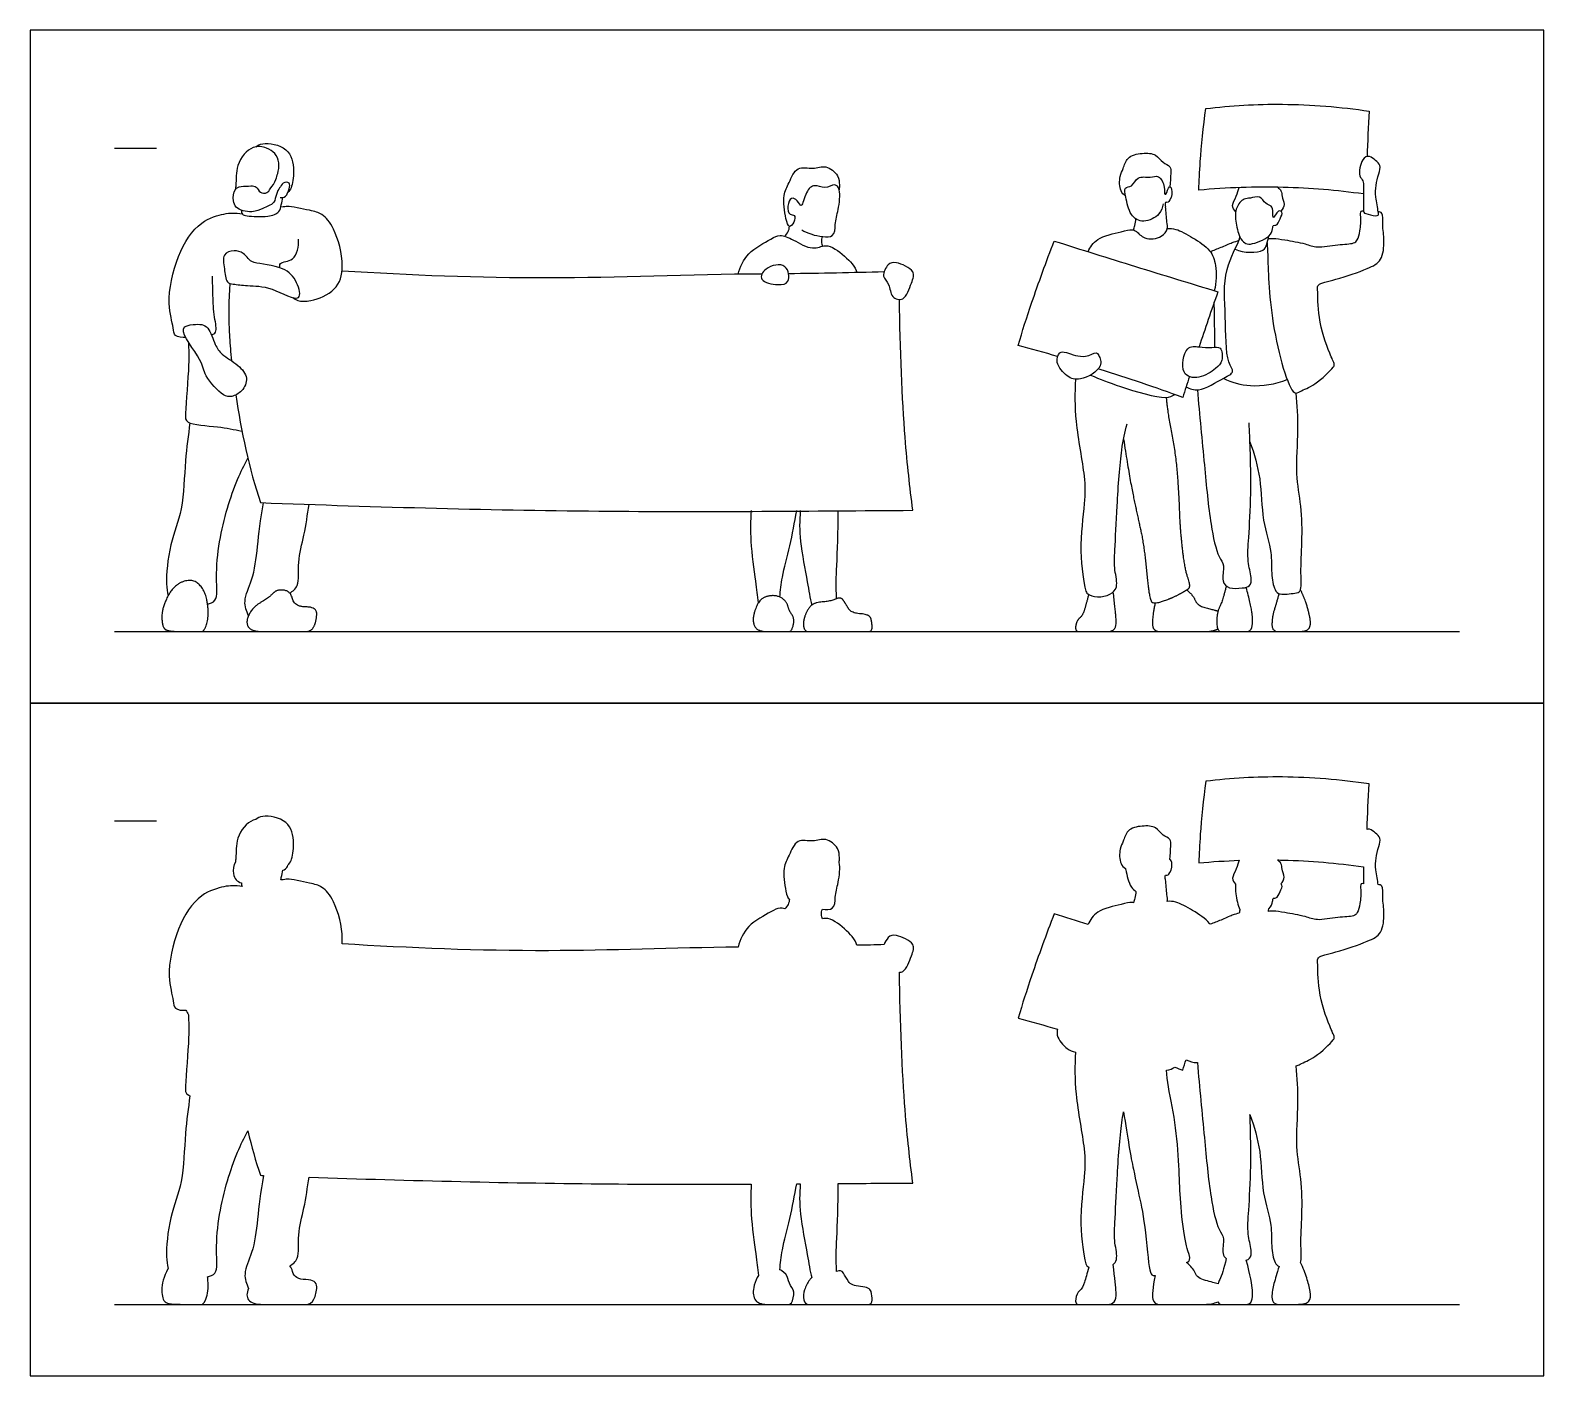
# Model space of a CAD drawing. Header units: millimetres. Extents: x 170.6 to 202.6, y 0.8 to 11.7.
# Drawn here: x 188.22 to 193.7, y 0.8 to 5.68 of the extents above; entities that cross this region are included whole.
import ezdxf

# ---------------------------------------------------------------- set-up
doc = ezdxf.new("R2010")
doc.units = ezdxf.units.MM
for name, color, linetype, true_color in [('AG-DIAGRAM', 7, 'Continuous', 0xfecc66), ('AG-GUIDE', 7, 'Continuous', 0xcccccc), ('AG-OUTLINE', 7, 'Continuous', 0x8000ff), ('AG-PEOPLE', 7, 'Continuous', 0x66ccff), ('X-VPRT', 6, 'Continuous', 0xff00ff)]:
    doc.layers.add(name, color=color, linetype=linetype, true_color=true_color)

msp = doc.modelspace()

# ---------------------------------------------------------------- linework, layer by layer
at = {"layer": 'AG-DIAGRAM'}
for points in [[(188.5209, 3.4963), (193.3977, 3.4963)], [(188.5209, 1.0579), (193.3977, 1.0579)]]:
    msp.add_lwpolyline(points, dxfattribs=at)
at = {"layer": 'AG-GUIDE'}
for points in [[(188.5209, 5.2489), (188.6733, 5.2489)], [(188.5209, 2.8105), (188.6733, 2.8105)]]:
    msp.add_lwpolyline(points, dxfattribs=at)
at = {"layer": 'AG-OUTLINE'}
for points, knots in [([(192.142, 1.2022), (192.1477, 1.1526), (192.1512, 1.1193), (192.1535, 1.0849), (192.1512, 1.0733), (192.1397, 1.061), (192.1318, 1.0579), (192.1117, 1.0579), (192.0939, 1.0579), (192.0428, 1.0579), (192.0256, 1.0579), (192.0078, 1.0579), (192.0042, 1.0645), (192.0075, 1.0906), (192.0123, 1.1005), (192.0281, 1.114), (192.034, 1.1241), (192.0416, 1.1515), (192.0467, 1.1697), (192.053, 1.1926), (192.0518, 1.1933), (192.0453, 1.1973), (192.0397, 1.2113), (192.0153, 1.3492), (192.04, 1.5282), (192.041, 1.6215), (192, 1.8243), (192.0028, 1.9217), (192.0047, 1.9726), (191.994, 1.9736), (191.9694, 1.9854), (191.9363, 2.0225), (191.9381, 2.0489), (191.94, 2.0552), (191.8924, 2.069), (191.8448, 2.0824), (191.797, 2.0952), (191.8128, 2.1477), (191.8459, 2.2521), (191.8994, 2.4003), (191.9281, 2.4736), (191.969, 2.4607), (192.0098, 2.4479), (192.0506, 2.4351), (192.0593, 2.4517), (192.0791, 2.4873), (192.1688, 2.5066), (192.2034, 2.5157), (192.2137, 2.5143), (192.2153, 2.5139), (192.2172, 2.5193), (192.2206, 2.5301), (192.2235, 2.5461), (192.2243, 2.5541), (192.2179, 2.5583), (192.1978, 2.5784), (192.1914, 2.6142), (192.1868, 2.6359), (192.1866, 2.6372), (192.18, 2.6423), (192.1651, 2.6528), (192.1631, 2.7109), (192.1797, 2.7347), (192.1897, 2.7811), (192.247, 2.7939), (192.2981, 2.7912), (192.3188, 2.7563), (192.3525, 2.7463), (192.3492, 2.7178), (192.35, 2.6866), (192.347, 2.6706), (192.3506, 2.6704), (192.3601, 2.6493), (192.3458, 2.6157), (192.3381, 2.6133), (192.3288, 2.6157), (192.3298, 2.6026), (192.3319, 2.5981), (192.3338, 2.58), (192.3349, 2.5442), (192.3395, 2.5265), (192.3378, 2.5186), (192.3483, 2.5189), (192.3711, 2.5195), (192.4311, 2.4857), (192.4778, 2.4554), (192.4924, 2.4367), (192.4932, 2.4357), (192.5065, 2.4406), (192.532, 2.45), (192.5731, 2.4691), (192.5898, 2.4737), (192.598, 2.476), (192.6001, 2.4819), (192.6001, 2.4848), (192.6011, 2.4893), (192.5938, 2.5042), (192.5857, 2.5404), (192.5838, 2.57), (192.5856, 2.5807), (192.5802, 2.5869), (192.5678, 2.6035), (192.5915, 2.635), (192.5936, 2.6594), (192.5987, 2.6675), (192.5497, 2.6657), (192.5008, 2.6626), (192.4521, 2.658), (192.4533, 2.6927), (192.4563, 2.7621), (192.4685, 2.8901), (192.4771, 2.9538), (192.5695, 2.9649), (192.7559, 2.9762), (192.9659, 2.9602), (193.0696, 2.9444), (193.0666, 2.8896), (193.064, 2.8319), (193.062, 2.7797), (193.0649, 2.7803), (193.0762, 2.7804), (193.093, 2.7661), (193.1134, 2.7488), (193.1041, 2.7157), (193.0926, 2.6743), (193.0919, 2.6346), (193.1004, 2.5927), (193.1024, 2.5799), (193.1071, 2.5789), (193.1217, 2.5772), (193.1167, 2.5294), (193.1262, 2.4767), (193.1187, 2.4002), (193.0617, 2.3714), (192.9553, 2.3343), (192.8798, 2.3196), (192.8845, 2.2935), (192.8819, 2.1918), (192.9217, 2.0726), (192.9456, 2.0273), (192.9394, 2.0144), (192.8745, 1.9492), (192.8253, 1.9333), (192.8098, 1.9228), (192.8054, 1.9226), (192.8089, 1.8783), (192.8159, 1.7913), (192.8003, 1.6293), (192.8257, 1.5151), (192.8277, 1.3829), (192.82, 1.2811), (192.8246, 1.2219), (192.8207, 1.2095), (192.8306, 1.1899), (192.8382, 1.1713), (192.8489, 1.1362), (192.8529, 1.1197), (192.8582, 1.0888), (192.8568, 1.0772), (192.8458, 1.0618), (192.8301, 1.0579), (192.7784, 1.0579), (192.7574, 1.0579), (192.7253, 1.0579), (192.7173, 1.0665), (192.7173, 1.1006), (192.7197, 1.1173), (192.7295, 1.1497), (192.7356, 1.1704), (192.743, 1.1957), (192.7361, 1.1981), (192.7244, 1.2115), (192.713, 1.2738), (192.7192, 1.3473), (192.6787, 1.464), (192.6802, 1.6129), (192.6528, 1.7018), (192.6377, 1.7455), (192.638, 1.737), (192.6399, 1.685), (192.6424, 1.5587), (192.6339, 1.4027), (192.6268, 1.3155), (192.6436, 1.2573), (192.6416, 1.2255), (192.6293, 1.2199), (192.6243, 1.2186), (192.6384, 1.1636), (192.6458, 1.1274), (192.6476, 1.0923), (192.6465, 1.0792), (192.6402, 1.0622), (192.6336, 1.0579), (192.6134, 1.0579), (192.5983, 1.0579), (192.5581, 1.0579), (192.543, 1.0579), (192.5274, 1.0579), (192.5235, 1.061), (192.5209, 1.0672), (192.5061, 1.061), (192.4905, 1.0579), (192.4574, 1.0579), (192.4307, 1.0579), (192.357, 1.0579), (192.3304, 1.0579), (192.2976, 1.0579), (192.288, 1.0643), (192.282, 1.0896), (192.285, 1.1179), (192.2938, 1.162), (192.2882, 1.1619), (192.2842, 1.1629), (192.2755, 1.1702), (192.2695, 1.2054), (192.2573, 1.3357), (192.2501, 1.3871), (192.2332, 1.4624), (192.2243, 1.5034), (192.2056, 1.5923), (192.1937, 1.6616), (192.1794, 1.7557), (192.177, 1.7436), (192.1669, 1.6842), (192.156, 1.5242), (192.1479, 1.3532), (192.1444, 1.284), (192.1601, 1.2256), (192.1473, 1.207), (192.142, 1.2022)], [-1.423767, -1.423767, -1.423767, -1.423767, -1.265571, -1.265571, -1.107374, -1.107374, -0.949178, -0.949178, -0.790982, -0.790982, -0.632785, -0.632785, -0.474589, -0.474589, -0.316393, -0.316393, -0.158196, -0.158196, 0, 0, 0, 0.04877, 0.283335, 0.946883, 1.626192, 2.181979, 2.992421, 3.700719, 3.700719, 3.700719, 3.964739, 4.412203, 4.59073, 4.59073, 4.59073, 5.073898, 5.073898, 5.073898, 5.807999, 6.68844, 6.68844, 6.68844, 7.108032, 7.108032, 7.108032, 7.53699, 8.078708, 8.44252, 8.514737, 8.514737, 8.514737, 8.750756, 9.033012, 9.033012, 9.033012, 9.209984, 9.675912, 9.705325, 9.705325, 9.705325, 9.990768, 10.405769, 10.72207, 11.088727, 11.5106, 11.909395, 12.260112, 12.570631, 12.850593, 13.250553, 13.250553, 13.250553, 13.475534, 13.828448, 13.977904, 14.120634, 14.342328, 14.342328, 14.342328, 14.765615, 15.04959, 15.04959, 15.04959, 15.370277, 15.842041, 16.344684, 16.373435, 16.373435, 16.373435, 16.746412, 17.127934, 17.417413, 17.417413, 17.417413, 17.627557, 17.627557, 17.627557, 18.066171, 18.344411, 18.344411, 18.344411, 18.628278, 18.971157, 19.301347, 19.301347, 19.301347, 19.781564, 19.781564, 19.781564, 20.365941, 21.161355, 21.161355, 21.161355, 22.118566, 23.134563, 23.134563, 23.134563, 23.866105, 23.866105, 23.866105, 23.966041, 24.260377, 24.540464, 24.85922, 25.234929, 25.60682, 26.02639, 26.02639, 26.02639, 26.243855, 26.60727, 27.04843, 27.522548, 27.95988, 28.588973, 29.056327, 29.295734, 29.869367, 30.534825, 30.913009, 31.105609, 31.646269, 32.089797, 32.270525, 32.270525, 32.270525, 32.931584, 33.654225, 34.27775, 34.93068, 35.539369, 35.949709, 35.949709, 35.949709, 36.126328, 36.126328, 36.302947, 36.302947, 36.479567, 36.479567, 36.656186, 36.656186, 36.832806, 36.832806, 37.009425, 37.009425, 37.186044, 37.186044, 37.362664, 37.362664, 37.362664, 37.60109, 38.048736, 38.544372, 39.172983, 39.873564, 40.548046, 40.548046, 40.548046, 40.694698, 41.419874, 42.144147, 42.676838, 43.117621, 43.429301, 43.590544, 43.590544, 43.590544, 43.778717, 43.778717, 43.966891, 43.966891, 44.155064, 44.155064, 44.343237, 44.343237, 44.531411, 44.531411, 44.628323, 44.628323, 44.628323, 44.85127, 44.85127, 45.074217, 45.074217, 45.297163, 45.297163, 45.52011, 45.52011, 45.743057, 45.743057, 45.743057, 45.900086, 45.900086, 46.268055, 46.268055, 46.636023, 46.636023, 47.003992, 47.003992, 47.37196, 47.37196, 47.37196, 47.590931, 48.387277, 49.03772, 49.514079, 49.960973, 50.164164, 50.164164, 50.164164, 50.164164]), ([(188.773, 1.0579), (188.7355, 1.0579), (188.7129, 1.0608), (188.6975, 1.0722), (188.6935, 1.0865), (188.6927, 1.1324), (188.7, 1.158), (188.7152, 1.1869), (188.7155, 1.1875), (188.7159, 1.1881), (188.7131, 1.2024), (188.7059, 1.2317), (188.7195, 1.3818), (188.7728, 1.4985), (188.7751, 1.6791), (188.7889, 1.7685), (188.795, 1.8143), (188.7923, 1.8153), (188.7778, 1.822), (188.7774, 1.8531), (188.7933, 2.0304), (188.7904, 2.0797), (188.7895, 2.1075), (188.7859, 2.1134), (188.7825, 2.1192), (188.7797, 2.1246), (188.7674, 2.1224), (188.7363, 2.127), (188.7361, 2.1628), (188.7081, 2.2528), (188.7444, 2.4212), (188.8234, 2.5467), (188.9167, 2.5729), (188.9478, 2.5757), (188.9727, 2.5743), (188.9844, 2.5723), (188.9822, 2.5758), (188.9816, 2.5809), (188.9819, 2.5853), (188.9819, 2.5853), (188.9741, 2.588), (188.9581, 2.5969), (188.9546, 2.6106), (188.9506, 2.6323), (188.9532, 2.6509), (188.9596, 2.6605), (188.9603, 2.6651), (188.9629, 2.6883), (188.9601, 2.7569), (189.0045, 2.8072), (189.0304, 2.8145), (189.0334, 2.815), (189.0409, 2.8202), (189.0596, 2.833), (189.1579, 2.8172), (189.1752, 2.7311), (189.165, 2.6663), (189.1543, 2.6548), (189.1498, 2.6496), (189.1476, 2.644), (189.143, 2.6355), (189.1355, 2.6325), (189.1322, 2.6318), (189.1308, 2.6228), (189.1273, 2.6113), (189.1247, 2.5992), (189.1239, 2.5962), (189.1385, 2.5974), (189.1476, 2.6028), (189.2313, 2.5843), (189.2761, 2.5743), (189.3237, 2.518), (189.3489, 2.4191), (189.3469, 2.3709), (189.3463, 2.3645), (189.5934, 2.3497), (190.0589, 2.3296), (190.5474, 2.3498), (190.7821, 2.3532), (190.7898, 2.3803), (190.811, 2.4333), (190.8995, 2.4792), (190.9272, 2.4966), (190.945, 2.4933), (190.9509, 2.4915), (190.956, 2.496), (190.9647, 2.5072), (190.9677, 2.5204), (190.968, 2.527), (190.9623, 2.5284), (190.9531, 2.5607), (190.9412, 2.641), (190.9674, 2.6823), (190.9928, 2.7495), (191.0545, 2.7309), (191.0999, 2.7527), (191.1475, 2.7138), (191.1495, 2.6782), (191.1492, 2.6656), (191.1484, 2.6596), (191.1531, 2.6414), (191.1461, 2.5852), (191.1317, 2.5378), (191.1353, 2.4891), (191.1019, 2.4882), (191.0874, 2.4899), (191.0852, 2.484), (191.0829, 2.4712), (191.086, 2.4601), (191.0883, 2.455), (191.0917, 2.4559), (191.1076, 2.4591), (191.1357, 2.4471), (191.1997, 2.3931), (191.2082, 2.3705), (191.2128, 2.3593), (191.2457, 2.36), (191.2785, 2.3608), (191.3113, 2.3617), (191.3142, 2.3714), (191.328, 2.3938), (191.355, 2.4002), (191.4296, 2.3668), (191.4094, 2.3222), (191.3926, 2.2669), (191.3713, 2.2618), (191.3672, 2.2617), (191.3681, 2.0861), (191.3849, 1.7451), (191.4043, 1.586), (191.4155, 1.4978), (191.3245, 1.4971), (191.2345, 1.4964), (191.145, 1.4958), (191.1453, 1.4164), (191.1394, 1.2927), (191.1361, 1.2219), (191.1391, 1.1775), (191.1499, 1.1819), (191.158, 1.1799), (191.1695, 1.1622), (191.1757, 1.1522), (191.1888, 1.1303), (191.2034, 1.1241), (191.2487, 1.121), (191.2613, 1.115), (191.2665, 1.0937), (191.2678, 1.0833), (191.2678, 1.063), (191.2629, 1.0579), (191.2435, 1.0579), (191.2083, 1.0579), (191.1478, 1.0579), (191.0873, 1.0579), (191.0513, 1.0579), (191.0285, 1.0579), (191.0218, 1.0635), (191.0178, 1.0859), (191.019, 1.0981), (191.0275, 1.1242), (191.0337, 1.1362), (191.0439, 1.1499), (191.0466, 1.1525), (191.0498, 1.1547), (191.0416, 1.1794), (191.0335, 1.2453), (191.0028, 1.3865), (191.0048, 1.4585), (191.0075, 1.4948), (191.0031, 1.4948), (190.9987, 1.4948), (190.9944, 1.4947), (190.9868, 1.4526), (190.9714, 1.3705), (190.9406, 1.257), (190.9355, 1.2075), (190.9332, 1.1832), (190.9356, 1.1821), (190.938, 1.1809), (190.9521, 1.172), (190.9594, 1.1626), (190.9652, 1.1397), (190.9702, 1.129), (190.9842, 1.1092), (190.9858, 1.0966), (190.9782, 1.0657), (190.9731, 1.0579), (190.9603, 1.0579), (190.9513, 1.0579), (190.9283, 1.0579), (190.9109, 1.0579), (190.8878, 1.0579), (190.8646, 1.0579), (190.8495, 1.0643), (190.8356, 1.0897), (190.835, 1.1063), (190.845, 1.1419), (190.8501, 1.1539), (190.8559, 1.1627), (190.8524, 1.1888), (190.8465, 1.2404), (190.8259, 1.3866), (190.828, 1.4579), (190.8299, 1.4939), (190.6612, 1.4932), (190.1518, 1.4931), (189.5923, 1.5062), (189.2266, 1.5191), (189.2209, 1.482), (189.211, 1.4074), (189.1831, 1.3143), (189.1944, 1.2222), (189.1674, 1.2047), (189.1569, 1.1972), (189.1615, 1.1921), (189.1649, 1.1852), (189.172, 1.1574), (189.188, 1.1476), (189.242, 1.1473), (189.2552, 1.1386), (189.2541, 1.1045), (189.2507, 1.0896), (189.2382, 1.0643), (189.2279, 1.0579), (189.1993, 1.0579), (189.1772, 1.0579), (189.1173, 1.0579), (189.0885, 1.0579), (189.0608, 1.0579), (189.033, 1.0579), (189.0152, 1.0634), (188.9998, 1.0845), (188.9998, 1.0983), (189.0073, 1.1156), (188.9998, 1.1321), (188.9853, 1.1708), (189.0257, 1.2484), (189.0408, 1.365), (189.0494, 1.463), (189.0618, 1.5252), (189.058, 1.5253), (189.0542, 1.5255), (189.0504, 1.5256), (189.0333, 1.5764), (189.0181, 1.6308), (189.0049, 1.6863), (188.9913, 1.6613), (188.9656, 1.6095), (188.9285, 1.5041), (188.8993, 1.3843), (188.8876, 1.2601), (188.8974, 1.1662), (188.8685, 1.1605), (188.8589, 1.1578), (188.859, 1.157), (188.8591, 1.1562), (188.8627, 1.1257), (188.8614, 1.102), (188.8493, 1.0668), (188.8434, 1.0579), (188.832, 1.0579), (188.8104, 1.0579), (188.773, 1.0579)], [0, 0, 0, 0, 0.264056, 0.264056, 0.528111, 0.528111, 0.792167, 0.792167, 0.797917, 0.797917, 0.797917, 1.176152, 1.8578, 2.526912, 3.282687, 3.956972, 3.956972, 3.956972, 4.021504, 4.354947, 5.11133, 5.634363, 5.634363, 5.634363, 5.72709, 5.72709, 5.72709, 6.076835, 6.382034, 6.924901, 7.680732, 8.374796, 8.908874, 9.227895, 9.568943, 9.568943, 9.568943, 9.764802, 9.764802, 9.764802, 9.764945, 9.942216, 10.183358, 10.183358, 10.554833, 10.554833, 10.554833, 10.673583, 11.105471, 11.646121, 11.717296, 11.717296, 11.717296, 12.005574, 12.536437, 13.051798, 13.505744, 13.766355, 13.766355, 13.766355, 13.941819, 14.066843, 14.066843, 14.066843, 14.365788, 14.466555, 14.466555, 14.466555, 14.681126, 15.198074, 15.595373, 16.06458, 16.733234, 16.841018, 16.841018, 16.841018, 18.10307, 19.214283, 19.214283, 19.214283, 19.730504, 20.284497, 20.62835, 20.782171, 20.782171, 20.782171, 21.038716, 21.290463, 21.290463, 21.290463, 21.600974, 22.116093, 22.521099, 22.957815, 23.371186, 23.760235, 24.170552, 24.499414, 24.740543, 24.740543, 24.740543, 25.220453, 25.641663, 26.006209, 26.259917, 26.259917, 26.259917, 26.505777, 26.737798, 26.737798, 26.737798, 26.830743, 27.180314, 27.690589, 28.031674, 28.031674, 28.031674, 28.186704, 28.186704, 28.186704, 28.43173, 28.742472, 29.208103, 29.57217, 30.02792, 30.134886, 30.134886, 30.134886, 31.294413, 32.219436, 32.219436, 32.219436, 32.683721, 32.683721, 32.683721, 33.453724, 34.107954, 34.107954, 34.107954, 34.303004, 34.303004, 34.512679, 34.512679, 34.722354, 34.722354, 34.932028, 34.932028, 35.141703, 35.141703, 35.351378, 35.351378, 35.561052, 35.561052, 35.561052, 35.770727, 35.770727, 35.980402, 35.980402, 36.190076, 36.190076, 36.399751, 36.399751, 36.456753, 36.456753, 36.456753, 36.932203, 37.614864, 38.203666, 38.203666, 38.203666, 38.226468, 38.226468, 38.226468, 38.863954, 39.474704, 39.958815, 39.958815, 39.958815, 39.989737, 39.989737, 40.149166, 40.149166, 40.308595, 40.308595, 40.468024, 40.468024, 40.627453, 40.627453, 40.786881, 40.786881, 40.94631, 40.94631, 40.94631, 41.105739, 41.105739, 41.265168, 41.265168, 41.381045, 41.381045, 41.381045, 41.884105, 42.566427, 43.148975, 43.148975, 43.148975, 44.026044, 45.779888, 45.779888, 45.779888, 46.387518, 46.96259, 47.48779, 47.844138, 47.844138, 47.844138, 47.9411, 47.9411, 48.158768, 48.158768, 48.376435, 48.376435, 48.594103, 48.594103, 48.81177, 48.81177, 49.029438, 49.029438, 49.247105, 49.247105, 49.247105, 49.464773, 49.464773, 49.672154, 49.672154, 49.672154, 50.094309, 50.610709, 51.245406, 51.904213, 51.904213, 51.904213, 51.922523, 51.922523, 51.922523, 52.295487, 52.295487, 52.295487, 52.825011, 53.426649, 54.067103, 54.724405, 55.240389, 55.55317, 55.55317, 55.55317, 55.560185, 55.560185, 55.824241, 55.824241, 56.088296, 56.088296, 56.352352, 56.352352, 56.352352, 56.352352]), ([(192.7042, 2.4823), (192.7102, 2.483), (192.7237, 2.4847), (192.7655, 2.4774), (192.8388, 2.4655), (192.8808, 2.4464), (192.9542, 2.4627), (193.013, 2.4626), (193.0282, 2.4771), (193.0381, 2.5117), (193.0404, 2.5579), (193.0367, 2.5841), (193.0462, 2.583), (193.0491, 2.5827), (193.0484, 2.5882), (193.0493, 2.6088), (193.0485, 2.63), (193.0488, 2.6442), (192.9525, 2.6577), (192.849, 2.6663), (192.7444, 2.6686), (192.7375, 2.6687), (192.7431, 2.6645), (192.7555, 2.6522), (192.7505, 2.6357), (192.7669, 2.6063), (192.7554, 2.5889), (192.7495, 2.582), (192.7513, 2.5811), (192.7574, 2.5749), (192.7462, 2.5544), (192.7349, 2.5266), (192.7211, 2.5337), (192.7195, 2.5156), (192.7152, 2.5006), (192.7055, 2.4918), (192.7053, 2.4886), (192.7048, 2.4854), (192.7042, 2.4823)], [0, 0, 0, 0, 0.245639, 0.617356, 1.111562, 1.499576, 1.995155, 2.4277, 2.666175, 3.003366, 3.408825, 3.669279, 3.838307, 3.838307, 3.838307, 4.055772, 4.401284, 4.401284, 4.401284, 5.36413, 5.432058, 5.432058, 5.432058, 5.574233, 5.836581, 6.14926, 6.448885, 6.448885, 6.448885, 6.538757, 6.824113, 7.124303, 7.293061, 7.498895, 7.811263, 7.811263, 7.811263, 7.909612, 7.909612, 7.909612, 7.909612]), ([(192.5515, 1.2236), (192.5459, 1.2281), (192.5334, 1.2468), (192.5483, 1.2996), (192.5192, 1.3302), (192.4912, 1.4582), (192.4723, 1.666), (192.4545, 1.8435), (192.447, 1.9342), (192.4311, 1.9331), (192.4191, 1.9391), (192.4059, 1.9446), (192.402, 1.9322), (192.398, 1.9196), (192.394, 1.9069), (192.3844, 1.9104), (192.3748, 1.9139), (192.3651, 1.9173), (192.3551, 1.9131), (192.3484, 1.908), (192.335, 1.9068), (192.3381, 1.8702), (192.3448, 1.8263), (192.3654, 1.7238), (192.3724, 1.6714), (192.3797, 1.5642), (192.3821, 1.5198), (192.3843, 1.4493), (192.3876, 1.4069), (192.3986, 1.3082), (192.4051, 1.2731), (192.4202, 1.2316), (192.4212, 1.219), (192.4138, 1.2131), (192.4112, 1.2113), (192.408, 1.2092), (192.4233, 1.1973), (192.4335, 1.1848), (192.4439, 1.1587), (192.4564, 1.1496), (192.496, 1.1395), (192.5112, 1.1355), (192.522, 1.1325), (192.5236, 1.1383), (192.5256, 1.1435), (192.5352, 1.1619), (192.543, 1.187), (192.5515, 1.2236)], [-3.396407, -3.396407, -3.396407, -3.396407, -3.189895, -2.769029, -2.418412, -1.788619, -0.946466, 0, 0, 0, 0.359795, 0.359795, 0.359795, 0.535439, 0.535439, 0.535439, 0.634609, 0.634609, 0.634609, 0.949441, 0.949441, 0.949441, 1.31741, 1.31741, 1.685378, 1.685378, 2.053347, 2.053347, 2.421316, 2.421316, 2.789284, 2.789284, 3.157253, 3.157253, 3.284982, 3.284982, 3.284982, 3.448199, 3.448199, 3.611416, 3.611416, 3.774632, 3.774632, 3.774632, 3.838958, 3.838958, 4.027132, 4.027132, 4.027132, 4.027132])]:
    msp.add_open_spline(points, degree=3, knots=knots, dxfattribs=at)
at = {"layer": 'AG-PEOPLE'}
for points, knots in [([(193.0488, 5.0826), (192.9525, 5.0961), (192.7552, 5.1126), (192.5537, 5.1059), (192.4521, 5.0964), (192.4533, 5.1311), (192.4563, 5.2005), (192.4685, 5.3285), (192.4771, 5.3922), (192.5695, 5.4033), (192.7559, 5.4146), (192.9659, 5.3986), (193.0696, 5.3828), (193.0666, 5.328), (193.064, 5.2703), (193.062, 5.2181)], [6.784977, 6.784977, 6.784977, 6.784977, 7.747823, 8.750156, 8.750156, 8.750156, 9.334533, 10.129947, 10.129947, 10.129947, 11.087158, 12.103155, 12.103155, 12.103155, 12.834697, 12.834697, 12.834697, 12.834697]), ([(189.0334, 5.2534), (189.0409, 5.2586), (189.0596, 5.2714), (189.1579, 5.2556), (189.1752, 5.1695), (189.165, 5.1047), (189.1543, 5.0932), (189.1498, 5.088)], [0.031527, 0.031527, 0.031527, 0.031527, 0.319804, 0.850667, 1.366028, 1.819975, 2.080586, 2.080586, 2.080586, 2.080586]), ([(189.1217, 5.0693), (189.1284, 5.0692), (189.1449, 5.0705), (189.1543, 5.1009), (189.1603, 5.1257), (189.1296, 5.1272), (189.1237, 5.1086), (189.1156, 5.1003), (189.1065, 5.0824), (189.103, 5.0513), (189.0867, 5.0423), (189.0791, 5.0393), (189.0726, 5.0358), (189.0584, 5.0297), (189.0202, 5.0121), (188.9603, 5.0267), (188.9546, 5.049), (188.9506, 5.0707), (188.9551, 5.1031), (188.98, 5.1108), (189.0153, 5.1117), (189.0379, 5.1118), (189.0465, 5.0845), (189.0767, 5.0848), (189.0853, 5.103), (189.1028, 5.1234), (189.1094, 5.1433), (189.1135, 5.1571), (189.1213, 5.1963), (189.1046, 5.2316), (189.0727, 5.2517), (189.0184, 5.2613), (188.9601, 5.1953), (188.9629, 5.1267), (188.9603, 5.1035), (188.9596, 5.0989)], [-9.199268, -9.199268, -9.199268, -9.199268, -8.942092, -8.626333, -8.369414, -8.1027, -7.84884, -7.84884, -7.531478, -7.221666, -6.93827, -6.93827, -6.93827, -6.669705, -6.299621, -5.858824, -5.617682, -5.617682, -5.246207, -4.970976, -4.628061, -4.372449, -4.093913, -3.816045, -3.56837, -3.202209, -3.202209, -2.938533, -2.583077, -2.235944, -1.892254, -1.493668, -0.953018, -0.52113, -0.40238, -0.40238, -0.40238, -0.40238]), ([(192.1866, 5.0756), (192.18, 5.0807), (192.1651, 5.0912), (192.1631, 5.1493), (192.1797, 5.1731), (192.1897, 5.2195), (192.247, 5.2323), (192.2981, 5.2296), (192.3188, 5.1947), (192.3525, 5.1847), (192.3492, 5.1562), (192.35, 5.125), (192.347, 5.109)], [0, 0, 0, 0, 0.285443, 0.700443, 1.016744, 1.383401, 1.805275, 2.204069, 2.554787, 2.865306, 3.145267, 3.545228, 3.545228, 3.545228, 3.545228]), ([(193.1024, 5.0183), (193.1034, 5.0122), (193.1041, 5.0047), (193.0916, 5.0025), (193.0583, 5.0115), (193.0478, 5.0147), (193.0495, 5.0457), (193.0478, 5.0852), (193.0517, 5.1323), (193.0296, 5.1452), (193.0399, 5.2118), (193.0713, 5.223), (193.093, 5.2045), (193.1134, 5.1872), (193.1041, 5.1541), (193.0926, 5.1127), (193.0919, 5.073), (193.1004, 5.0311), (193.1024, 5.0183)], [0, 0, 0, 0, 0.200863, 0.380853, 0.720118, 0.893727, 1.187944, 1.570007, 1.944668, 2.210221, 2.650913, 2.944741, 3.239076, 3.519163, 3.83792, 4.213629, 4.585519, 5.005089, 5.005089, 5.005089, 5.005089]), ([(191.0125, 4.9524), (191.0239, 4.9457), (191.0444, 4.9354), (191.1361, 4.9165), (191.1317, 4.9762), (191.1461, 5.0236), (191.1552, 5.097), (191.1335, 5.1232), (191.0954, 5.0977), (191.0588, 5.1211), (191.0259, 5.0929), (191.0132, 5.0255), (190.9983, 5.0604), (190.973, 5.0736), (190.9595, 5.0393), (190.9652, 5.004), (190.9912, 5.01), (190.9873, 4.9796), (190.9655, 4.9558), (190.9532, 4.9986), (190.9412, 5.0794), (190.9674, 5.1207), (190.9928, 5.1879), (191.0545, 5.1693), (191.0999, 5.1911), (191.1475, 5.1522), (191.1495, 5.1166), (191.1492, 5.104), (191.1484, 5.098)], [0, 0, 0, 0, 0.357727, 0.846329, 1.210875, 1.632084, 2.111994, 2.386814, 2.73475, 3.076755, 3.431937, 3.831788, 4.092625, 4.359358, 4.671713, 4.984392, 5.211962, 5.489829, 5.756783, 6.075155, 6.590275, 6.995281, 7.431997, 7.845368, 8.234417, 8.644734, 8.973596, 9.214725, 9.214725, 9.214725, 9.214725]), ([(192.3225, 5.0467), (192.3203, 5.0337), (192.3128, 5.0061), (192.2518, 4.9736), (192.2, 5.0044), (192.1885, 5.0683), (192.179, 5.1091), (192.2132, 5.107), (192.2273, 5.1509), (192.2765, 5.1394), (192.3085, 5.155), (192.331, 5.1088), (192.3251, 5.0826), (192.3357, 5.0793), (192.344, 5.122), (192.3606, 5.089), (192.3458, 5.0541), (192.3381, 5.0517), (192.3288, 5.0541), (192.3298, 5.041), (192.3319, 5.0365)], [0, 0, 0, 0, 0.361248, 0.805912, 1.214629, 1.680557, 2.005253, 2.281139, 2.629437, 3.008807, 3.319781, 3.696833, 3.98094, 4.102225, 4.412431, 4.665001, 5.017915, 5.167371, 5.310101, 5.531795, 5.531795, 5.531795, 5.531795]), ([(192.5856, 5.0191), (192.5802, 5.0253), (192.5678, 5.0419), (192.5915, 5.0734), (192.5936, 5.0978), (192.5987, 5.1059)], [0, 0, 0, 0, 0.2838663, 0.6267461, 0.9569358, 0.9569358, 0.9569358, 0.9569358]), ([(192.7375, 5.1071), (192.7431, 5.1029), (192.7555, 5.0906), (192.7505, 5.0741), (192.7669, 5.0447), (192.7554, 5.0273), (192.7495, 5.0204)], [2.069192, 2.069192, 2.069192, 2.069192, 2.211367, 2.473715, 2.786393, 3.086019, 3.086019, 3.086019, 3.086019]), ([(188.9819, 5.0238), (188.9815, 5.019), (188.9833, 5.0066), (189.0048, 5.0025), (189.077, 4.9973), (189.1204, 5.0141), (189.1256, 5.044), (189.1308, 5.0612), (189.1322, 5.0702)], [0, 0, 0, 0, 0.217678, 0.465653, 0.958701, 1.334681, 1.630353, 1.929298, 1.929298, 1.929298, 1.929298]), ([(192.7055, 4.9302), (192.6904, 4.9166), (192.6401, 4.8964), (192.6175, 4.9043), (192.5972, 4.9274), (192.5844, 4.9849), (192.5829, 5.0327), (192.6148, 5.0682), (192.6383, 5.0654), (192.6753, 5.0799), (192.6917, 5.0451), (192.7173, 5.0421), (192.7223, 5.0178), (192.7192, 4.9853), (192.7382, 5.0267), (192.7594, 5.0168), (192.7462, 4.9928), (192.7349, 4.965), (192.7211, 4.9721), (192.7195, 4.954), (192.7152, 4.939), (192.7055, 4.9302)], [0, 0, 0, 0, 0.485496, 0.753131, 1.054958, 1.493572, 1.892608, 2.258143, 2.53389, 2.863157, 3.185599, 3.453234, 3.737189, 3.976158, 4.28319, 4.490932, 4.776288, 5.076478, 5.245236, 5.45107, 5.763438, 5.763438, 5.763438, 5.763438]), ([(188.7797, 4.563), (188.7674, 4.5608), (188.7363, 4.5654), (188.7361, 4.6012), (188.7081, 4.6912), (188.7444, 4.8596), (188.8234, 4.9851), (188.9167, 5.0113), (188.9478, 5.0141), (188.9727, 5.0127), (188.9844, 5.0107)], [0, 0, 0, 0, 0.349745, 0.654944, 1.197811, 1.953642, 2.647706, 3.181784, 3.500805, 3.841853, 3.841853, 3.841853, 3.841853]), ([(189.1684, 4.7069), (189.1739, 4.7026), (189.1868, 4.6932), (189.2368, 4.6919), (189.3307, 4.7305), (189.3577, 4.823), (189.3237, 4.9564), (189.2761, 5.0127), (189.2313, 5.0227), (189.1476, 5.0412), (189.1385, 5.0358), (189.1239, 5.0346)], [0, 0, 0, 0, 0.261333, 0.654544, 1.211012, 1.75265, 2.421303, 2.890511, 3.28781, 3.804758, 4.019329, 4.019329, 4.019329, 4.019329]), ([(192.0506, 4.8735), (192.0593, 4.8901), (192.0791, 4.9257), (192.1688, 4.945), (192.2091, 4.9556), (192.2275, 4.9482), (192.2536, 4.9145), (192.319, 4.9225), (192.3417, 4.9563), (192.335, 4.9823), (192.3338, 5.0184), (192.3319, 5.0365)], [0, 0, 0, 0, 0.428958, 0.970677, 1.334488, 1.569384, 1.925004, 2.367272, 2.705689, 2.994734, 3.418021, 3.418021, 3.418021, 3.418021]), ([(192.6998, 4.9051), (192.7004, 4.8904), (192.7028, 4.8555), (192.706, 4.6231), (192.7852, 4.3426), (192.8219, 4.3705), (192.8745, 4.3876), (192.9394, 4.4528), (192.9456, 4.4657), (192.9217, 4.511), (192.8819, 4.6302), (192.8845, 4.7319), (192.8798, 4.758), (192.9553, 4.7727), (193.0617, 4.8098), (193.1187, 4.8386), (193.1262, 4.9151), (193.1167, 4.9678), (193.1217, 5.0156), (193.1071, 5.0173), (193.1024, 5.0183)], [0, 0, 0, 0, 0.381152, 1.285638, 2.211503, 2.473705, 2.917233, 3.457893, 3.650493, 4.028677, 4.694135, 5.267768, 5.507175, 5.974529, 6.603622, 7.040954, 7.515073, 7.956232, 8.319647, 8.537113, 8.537113, 8.537113, 8.537113]), ([(192.7042, 4.9207), (192.7102, 4.9214), (192.7237, 4.9231), (192.7655, 4.9158), (192.8388, 4.9039), (192.8808, 4.8848), (192.9542, 4.9011), (193.013, 4.901), (193.0282, 4.9155), (193.0381, 4.9501), (193.0404, 4.9963), (193.0367, 5.0225), (193.0462, 5.0214), (193.0491, 5.0211)], [0, 0, 0, 0, 0.245639, 0.617356, 1.111562, 1.499576, 1.995155, 2.4277, 2.666175, 3.003366, 3.408825, 3.669279, 3.838307, 3.838307, 3.838307, 3.838307]), ([(190.9509, 4.9299), (190.956, 4.9344), (190.9647, 4.9456), (190.9677, 4.9588), (190.968, 4.9654)], [0, 0, 0, 0, 0.2565454, 0.5082928, 0.5082928, 0.5082928, 0.5082928]), ([(192.2153, 4.9523), (192.2172, 4.9577), (192.2206, 4.9685), (192.2235, 4.9845), (192.2243, 4.9925)], [0, 0, 0, 0, 0.2360184, 0.5182746, 0.5182746, 0.5182746, 0.5182746]), ([(192.3378, 4.957), (192.3483, 4.9573), (192.3711, 4.9579), (192.4311, 4.9241), (192.4968, 4.8815), (192.5161, 4.8235), (192.5166, 4.7613), (192.5083, 4.732)], [0, 0, 0, 0, 0.320687, 0.792451, 1.295094, 1.731599, 2.278523, 2.278523, 2.278523, 2.278523]), ([(189.1208, 4.8151), (189.1206, 4.8204), (189.117, 4.8381), (189.1804, 4.8355), (189.1899, 4.8938), (189.1879, 4.9184)], [0, 0, 0, 0, 0.228716, 0.618982, 1.111675, 1.111675, 1.111675, 1.111675]), ([(190.7821, 4.7916), (190.7898, 4.8187), (190.811, 4.8717), (190.8995, 4.9176), (190.9338, 4.9391), (190.984, 4.9166), (191.0496, 4.8759), (191.0989, 4.9012), (191.1357, 4.8855), (191.1997, 4.8315), (191.2082, 4.8089), (191.2128, 4.7977)], [0, 0, 0, 0, 0.516221, 1.070215, 1.414068, 1.817742, 2.308494, 2.697859, 3.047431, 3.557705, 3.89879, 3.89879, 3.89879, 3.89879]), ([(191.0874, 4.9283), (191.0852, 4.9224), (191.0829, 4.9096), (191.086, 4.8985), (191.0883, 4.8934)], [0, 0, 0, 0, 0.2458595, 0.4778805, 0.4778805, 0.4778805, 0.4778805]), ([(191.94, 4.4936), (191.8924, 4.5074), (191.8448, 4.5208), (191.797, 4.5336), (191.8128, 4.5861), (191.8459, 4.6905), (191.8994, 4.8387), (191.9281, 4.912), (192.026, 4.8811), (192.2221, 4.8198), (192.4215, 4.7585), (192.5213, 4.7281), (192.4981, 4.6622), (192.474, 4.5915), (192.453, 4.5284)], [6.799423, 6.799423, 6.799423, 6.799423, 7.282591, 7.282591, 7.282591, 8.016692, 8.897134, 8.897134, 8.897134, 9.902645, 10.915852, 10.915852, 10.915852, 11.703757, 11.703757, 11.703757, 11.703757]), ([(192.4059, 4.383), (192.4201, 4.3771), (192.4522, 4.3607), (192.5387, 4.4155), (192.5854, 4.4361), (192.5483, 4.4777), (192.5513, 4.6453), (192.5359, 4.7995), (192.6001, 4.9117), (192.6, 4.9231), (192.6011, 4.9277)], [0, 0, 0, 0, 0.389597, 0.964636, 1.324363, 1.675811, 2.409598, 3.159758, 3.770286, 3.985459, 3.985459, 3.985459, 3.985459]), ([(192.4932, 4.8741), (192.5065, 4.879), (192.532, 4.8884), (192.5731, 4.9075), (192.5898, 4.9121), (192.598, 4.9144)], [0, 0, 0, 0, 0.372977, 0.754499, 1.043978, 1.043978, 1.043978, 1.043978]), ([(192.5837, 4.883), (192.6132, 4.8671), (192.6905, 4.8697), (192.6976, 4.9), (192.7049, 4.9199), (192.7055, 4.9302)], [0, 0, 0, 0, 0.574362, 0.862225, 1.180379, 1.180379, 1.180379, 1.180379]), ([(189.1303, 4.8115), (189.1552, 4.8009), (189.1849, 4.7685), (189.2064, 4.678), (189.0872, 4.7501), (189.0084, 4.7486), (188.9535, 4.7558), (188.9249, 4.7598), (188.9209, 4.8125), (188.9096, 4.8652), (188.9556, 4.8812), (188.9889, 4.8698), (189.0072, 4.847), (189.0223, 4.83), (189.0979, 4.8252), (189.1303, 4.8115)], [0, 0, 0, 0, 0.454304, 0.867609, 1.440356, 1.982712, 2.398186, 2.669892, 3.069333, 3.470379, 3.824394, 4.157491, 4.456625, 4.793691, 5.382957, 5.382957, 5.382957, 5.382957]), ([(190.8685, 4.7734), (190.8621, 4.7838), (190.8781, 4.8195), (190.963, 4.8384), (190.9721, 4.757), (190.9266, 4.7512), (190.8763, 4.7606), (190.8685, 4.7734)], [0, 0, 0, 0, 0.357802, 0.826694, 1.241367, 1.592915, 2.033827, 2.033827, 2.033827, 2.033827]), ([(191.3096, 4.7853), (191.3078, 4.7983), (191.3245, 4.8314), (191.355, 4.8386), (191.4296, 4.8052), (191.4094, 4.7606), (191.3883, 4.6912), (191.3335, 4.7054), (191.3339, 4.7574), (191.3113, 4.7736), (191.3096, 4.7853)], [0, 0, 0, 0, 0.375605, 0.686347, 1.151979, 1.516046, 1.971795, 2.315714, 2.700019, 3.038753, 3.038753, 3.038753, 3.038753]), ([(188.8729, 4.5716), (188.8784, 4.574), (188.8961, 4.5794), (188.8811, 4.6402), (188.8784, 4.7151), (188.877, 4.7616), (188.8771, 4.7848)], [0, 0, 0, 0, 0.244145, 0.665447, 1.176558, 1.654451, 1.654451, 1.654451, 1.654451]), ([(190.8686, 4.7926), (190.6035, 4.7906), (190.0856, 4.7669), (189.5934, 4.7881), (189.3463, 4.8029)], [13.34846, 13.34846, 13.34846, 13.34846, 14.595719, 15.857771, 15.857771, 15.857771, 15.857771]), ([(188.9391, 4.7586), (188.9351, 4.6988), (188.9333, 4.6203), (188.9425, 4.5081), (188.9455, 4.478)], [4.2391139, 4.2391139, 4.2391139, 4.2391139, 4.9127598, 5.142886, 5.142886, 5.142886, 5.142886]), ([(188.961, 4.3543), (188.98, 4.2259), (189.0097, 4.0847), (189.0504, 3.964), (189.4715, 3.9476), (190.3141, 3.9259), (191.0453, 3.9336), (191.4155, 3.9362), (191.4043, 4.0244), (191.3849, 4.1835), (191.3681, 4.5245), (191.3672, 4.7001)], [5.440116, 5.440116, 5.440116, 5.440116, 6.326754, 6.326754, 6.326754, 8.363272, 10.251086, 10.251086, 10.251086, 11.176109, 12.335636, 12.335636, 12.335636, 12.335636]), ([(192.5099, 4.5273), (192.51, 4.5492), (192.5099, 4.5929), (192.5089, 4.6579), (192.5081, 4.6904)], [0, 0, 0, 0, 0.463764, 1.02934, 1.02934, 1.02934, 1.02934]), ([(188.7711, 4.5932), (188.7662, 4.5711), (188.8434, 4.4782), (188.8435, 4.426), (188.9126, 4.3495), (188.9462, 4.3459), (188.9863, 4.3657), (189.0099, 4.4173), (188.9703, 4.4645), (188.909, 4.4998), (188.8853, 4.5343), (188.865, 4.5992), (188.8376, 4.6112), (188.8085, 4.6099), (188.7739, 4.6054), (188.7711, 4.5932)], [0, 0, 0, 0, 0.641464, 1.0987, 1.648195, 1.96656, 2.334195, 2.73302, 3.161319, 3.639632, 4.017024, 4.476397, 4.766732, 5.087672, 5.444001, 5.444001, 5.444001, 5.444001]), ([(188.7895, 4.5459), (188.7904, 4.5181), (188.7933, 4.4688), (188.7774, 4.2915), (188.778, 4.2461), (188.9026, 4.2412), (188.9539, 4.2284), (188.9835, 4.2232)], [0, 0, 0, 0, 0.523034, 1.279417, 1.61286, 2.20822, 2.752434, 2.752434, 2.752434, 2.752434]), ([(191.9721, 4.5075), (191.9613, 4.5106), (191.9446, 4.5131), (191.9302, 4.4677), (191.9744, 4.4182), (192.0213, 4.402), (192.1098, 4.4522), (192.0905, 4.4968), (192.0805, 4.5133), (192.0398, 4.4828), (191.9906, 4.5022), (191.9721, 4.5075)], [0, 0, 0, 0, 0.282012, 0.624734, 1.072198, 1.47164, 2.002364, 2.356967, 2.5654, 2.932639, 3.41223, 3.41223, 3.41223, 3.41223]), ([(192.453, 4.5284), (192.4382, 4.5303), (192.4022, 4.5361), (192.3806, 4.424), (192.456, 4.41), (192.514, 4.4489), (192.5398, 4.4749), (192.5367, 4.5333), (192.4971, 4.5238), (192.4687, 4.5264), (192.453, 4.5284)], [0, 0, 0, 0, 0.36866, 0.895988, 1.326964, 1.800121, 2.148598, 2.527934, 2.843842, 3.233463, 3.233463, 3.233463, 3.233463]), ([(192.4179, 4.4208), (192.4099, 4.3957), (192.4021, 4.3709), (192.394, 4.3453), (192.2951, 4.3812), (192.1925, 4.4159), (192.0901, 4.4482), (192.0877, 4.4489)], [12.184955, 12.184955, 12.184955, 12.184955, 12.53814, 12.53814, 12.53814, 13.555997, 13.580778, 13.580778, 13.580778, 13.580778]), ([(192.0047, 4.411), (192.0028, 4.3601), (192, 4.2627), (192.041, 4.0599), (192.04, 3.9666), (192.0153, 3.7876), (192.0397, 3.6497), (192.0471, 3.6314), (192.0865, 3.6178), (192.1306, 3.6289), (192.162, 3.6569), (192.1444, 3.7224), (192.1479, 3.7916), (192.156, 3.9626), (192.1691, 4.1556), (192.1843, 4.218), (192.192, 4.2492)], [0, 0, 0, 0, 0.708299, 1.51874, 2.074527, 2.753837, 3.417384, 3.651949, 3.999586, 4.386719, 4.727433, 5.174328, 5.650687, 6.30113, 7.097475, 7.66017, 7.66017, 7.66017, 7.66017]), ([(192.0593, 4.4265), (192.095, 4.4107), (192.159, 4.3862), (192.3321, 4.3333), (192.3544, 4.3512), (192.3651, 4.3557)], [0, 0, 0, 0, 0.620116, 1.362063, 1.700721, 1.700721, 1.700721, 1.700721]), ([(192.5408, 4.4145), (192.5718, 4.4002), (192.6389, 4.3786), (192.7309, 4.3932), (192.7724, 4.4101)], [0, 0, 0, 0, 0.579759, 1.244001, 1.244001, 1.244001, 1.244001]), ([(192.447, 4.3726), (192.4545, 4.2819), (192.4723, 4.1044), (192.4912, 3.8966), (192.5192, 3.7686), (192.5483, 3.738), (192.5314, 3.6782), (192.5624, 3.6499), (192.6078, 3.6541), (192.6413, 3.6588), (192.6436, 3.6957), (192.6268, 3.7539), (192.6339, 3.8411), (192.6424, 3.9971), (192.6392, 4.156), (192.6361, 4.221), (192.6342, 4.2527)], [0, 0, 0, 0, 0.946466, 1.788619, 2.418412, 2.769029, 3.189895, 3.525266, 3.910262, 4.218266, 4.529946, 4.970729, 5.50342, 6.227693, 6.952869, 7.512292, 7.512292, 7.512292, 7.512292]), ([(192.6377, 4.1839), (192.6528, 4.1402), (192.6802, 4.0513), (192.6787, 3.9024), (192.7192, 3.7857), (192.713, 3.7122), (192.7249, 3.6477), (192.7448, 3.6277), (192.7997, 3.6357), (192.8264, 3.6393), (192.8198, 3.7165), (192.8277, 3.8213), (192.8257, 3.9535), (192.8003, 4.0677), (192.8159, 4.2297), (192.8089, 4.3167), (192.8054, 4.361)], [0, 0, 0, 0, 0.674482, 1.375063, 2.003674, 2.499311, 2.946956, 3.228252, 3.645674, 3.906367, 4.367053, 4.975742, 5.628672, 6.252197, 6.974838, 7.635897, 7.635897, 7.635897, 7.635897]), ([(188.795, 4.2527), (188.7889, 4.2069), (188.7751, 4.1175), (188.7728, 3.9369), (188.7195, 3.8202), (188.7059, 3.6701), (188.7131, 3.6408), (188.7159, 3.6265)], [0, 0, 0, 0, 0.674285, 1.43006, 2.099172, 2.780821, 3.159055, 3.159055, 3.159055, 3.159055]), ([(188.8589, 3.5962), (188.8685, 3.5989), (188.8974, 3.6046), (188.8876, 3.6985), (188.8993, 3.8227), (188.9285, 3.9425), (188.9656, 4.0479), (188.9913, 4.0997), (189.0049, 4.1247)], [0, 0, 0, 0, 0.312781, 0.828765, 1.486067, 2.126521, 2.728159, 3.257683, 3.257683, 3.257683, 3.257683]), ([(189.0073, 3.554), (188.9998, 3.5705), (188.9853, 3.6092), (189.0257, 3.6868), (189.0408, 3.8034), (189.0494, 3.9014), (189.0618, 3.9636)], [0, 0, 0, 0, 0.422155, 0.938555, 1.573252, 2.232059, 2.232059, 2.232059, 2.232059]), ([(189.1569, 3.6356), (189.1674, 3.6431), (189.1944, 3.6606), (189.1831, 3.7527), (189.211, 3.8458), (189.2209, 3.9204), (189.2266, 3.9575)], [0, 0, 0, 0, 0.356348, 0.881548, 1.456621, 2.064251, 2.064251, 2.064251, 2.064251]), ([(190.8559, 3.6011), (190.8524, 3.6272), (190.8465, 3.6788), (190.8257, 3.8264), (190.8281, 3.8981), (190.8301, 3.9352)], [0, 0, 0, 0, 0.50306, 1.185382, 1.783846, 1.783846, 1.783846, 1.783846]), ([(190.9332, 3.6216), (190.9355, 3.6459), (190.9406, 3.6954), (190.9716, 3.8095), (190.987, 3.8921), (190.9947, 3.9348)], [0, 0, 0, 0, 0.484111, 1.094861, 1.740833, 1.740833, 1.740833, 1.740833]), ([(191.0076, 3.9348), (191.0048, 3.8978), (191.0027, 3.8255), (191.0335, 3.6837), (191.0416, 3.6178), (191.0498, 3.5931)], [0, 0, 0, 0, 0.597373, 1.280034, 1.755484, 1.755484, 1.755484, 1.755484]), ([(191.1391, 3.6159), (191.1361, 3.6603), (191.1394, 3.7312), (191.1453, 3.8552), (191.145, 3.9349)], [0, 0, 0, 0, 0.654231, 1.426652, 1.426652, 1.426652, 1.426652])]:
    msp.add_open_spline(points, degree=3, knots=knots, dxfattribs=at)
for points, degree in [([(191.3113, 4.8001), (191.1964, 4.797), (191.0808, 4.7948), (190.9652, 4.7935)], 3), ([(192.1794, 4.1941), (192.2009, 4.0529), (192.229, 3.9196), (192.2543, 3.8067), (192.2725, 3.6112), (192.2907, 3.5957), (192.3584, 3.6194), (192.4074, 3.6464), (192.4239, 3.6596), (192.4014, 3.7219), (192.3848, 3.87), (192.3815, 3.9758), (192.3705, 4.1366), (192.3397, 4.2903), (192.335, 4.3452)], 2), ([(188.773, 3.4963), (188.7168, 3.4963), (188.6937, 3.5134), (188.6926, 3.5823), (188.7372, 3.6671), (188.8088, 3.6897), (188.8539, 3.6384), (188.8644, 3.5492), (188.8462, 3.4963), (188.8292, 3.4963), (188.773, 3.4963)], 2), ([(189.0608, 3.4963), (189.0192, 3.4963), (188.9955, 3.5288), (189.0214, 3.5845), (189.0825, 3.6203), (189.109, 3.6495), (189.1596, 3.6439), (189.1745, 3.5861), (189.2555, 3.5856), (189.2538, 3.5343), (189.2351, 3.4963), (189.1921, 3.4963), (189.1024, 3.4963), (189.0608, 3.4963)], 2), ([(190.8878, 3.4963), (190.853, 3.4963), (190.8321, 3.5344), (190.8495, 3.5963), (190.8759, 3.6234), (190.9225, 3.629), (190.958, 3.6067), (190.9667, 3.5724), (190.9877, 3.5427), (190.9763, 3.4963), (190.9571, 3.4963), (190.9225, 3.4963), (190.8878, 3.4963)], 2), ([(192.053, 3.631), (192.0435, 3.5967), (192.0321, 3.5557), (192.0083, 3.5355), (192.0034, 3.4963), (192.03, 3.4963), (192.1067, 3.4963), (192.1368, 3.4963), (192.1541, 3.5147), (192.1506, 3.5663), (192.142, 3.6406)], 2), ([(192.408, 3.6476), (192.4309, 3.6298), (192.4465, 3.5905), (192.5058, 3.5753), (192.522, 3.5709)], 2), ([(192.5515, 3.662), (192.5387, 3.6071), (192.5173, 3.5661), (192.5173, 3.4963), (192.5481, 3.4963), (192.6083, 3.4963), (192.6387, 3.4963), (192.648, 3.5219), (192.6454, 3.5745), (192.6243, 3.657)], 2), ([(192.743, 3.6341), (192.732, 3.5962), (192.7173, 3.5476), (192.7173, 3.4963), (192.7654, 3.4963), (192.8431, 3.4963), (192.8596, 3.5195), (192.8515, 3.5658), (192.8355, 3.6185), (192.8207, 3.6479)], 2), ([(191.1478, 3.4963), (191.057, 3.4963), (191.0228, 3.4963), (191.0169, 3.5299), (191.0296, 3.5692), (191.0538, 3.6016), (191.1186, 3.6061), (191.1546, 3.6235), (191.1724, 3.5961), (191.1921, 3.5632), (191.26, 3.5587), (191.2678, 3.5267), (191.2678, 3.4963), (191.2386, 3.4963), (191.1478, 3.4963)], 2), ([(192.2938, 3.6004), (192.2805, 3.5343), (192.2895, 3.4963), (192.3385, 3.4963), (192.4492, 3.4963), (192.4987, 3.4963), (192.5209, 3.5056)], 2)]:
    msp.add_open_spline(points, degree=degree, dxfattribs=at)
at = {"layer": 'X-VPRT'}
for points in [[(188.2161, 5.676), (188.2161, 3.2376), (193.7025, 3.2376), (193.7025, 5.676)], [(188.2161, 3.2376), (188.2161, 0.7992), (193.7025, 0.7992), (193.7025, 3.2376)]]:
    msp.add_lwpolyline(points, close=True, dxfattribs=at)

doc.saveas('drawing.dxf')
